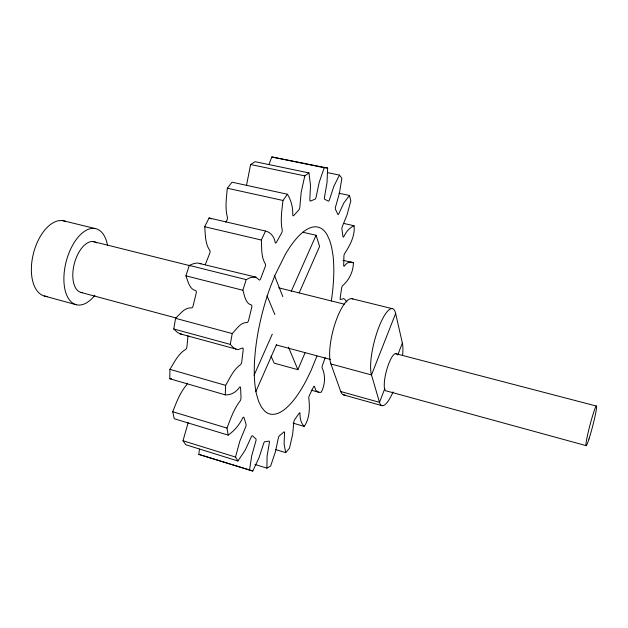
<?xml version="1.0" encoding="UTF-8"?>
<svg xmlns="http://www.w3.org/2000/svg" width="628" height="628" viewBox="0 0 628 628"><rect width="100%" height="100%" fill="white"/><g stroke="black" fill="none" stroke-linecap="round" stroke-linejoin="round"><path stroke-width="0.94" d="M187.168 383.182A2.371 0.981 -73.3 0 1 186.296 385.333C179.789 392.947 176.405 402.564 172.724 411.733L174.246 418.743L228.176 435.125L226.991 428.1C230.594 418.75 233.875 409.001 240.077 400.986A2.418 0.879 -73.6 0 0 241.003 397.697L240.61 388.002A2.433 0.895 -73.8 0 0 239.504 387.288C236.34 391.951 231.065 395.295 225.279 394.871L169.819 378.762L169.921 369.358C174.38 362.246 178.171 353.886 185.653 349.404A2.41 1.021 -74.1 0 0 186.963 346.413L188.031 335.76M268.878 164.662L271.814 156.961L327.651 168.045L327.015 182.607L324.55 196.917A2.245 0.754 -77.9 0 0 324.786 199.319L328.318 201.117A2.222 0.738 -77.8 0 0 329.535 199.476L333.813 186.39L339.418 175.094L327.973 172.724M225.279 394.871L225.64 385.356C229.911 378.103 233.381 369.664 240.508 364.687A2.457 0.918 -74.3 0 0 241.796 361.626L243.177 349.835A2.465 0.926 -74.6 0 0 242.463 348.03L237.996 349.608L180.126 333.853L177.159 332.188L173.76 328.978L175.573 318.325C180.087 314.133 184.624 307.225 191.619 307.893A2.433 1.036 -75.2 0 0 193.189 305.538L196.164 293.37A2.433 1.036 -75.5 0 0 195.818 290.686C189.24 289.178 188.031 281.148 185.927 275.841L189.248 265.409L193.895 263.548L197.412 262.983L255.808 277.105L259.207 279.931A2.473 0.926 -76.2 0 0 260.73 278.471L265.047 267.088A2.465 0.926 -76.5 0 0 265.306 263.846C260.965 256.774 261.884 247.974 261.334 240.037L265.526 231.049C270.896 232.289 274.491 237.156 275.135 242.479A2.441 0.903 -77 0 0 276.501 242.149L281.493 233.216A2.426 0.887 -77.2 0 0 282.2 229.864C280.237 220.145 281.909 210.192 282.977 200.465L287.443 194.233L232.046 182.198L227.32 188.243C226.425 197.851 224.926 207.766 227.383 217.28A2.379 0.989 -77.5 0 1 226.708 220.569L225.758 222.155M343.649 223.419L354.059 225.742C355.22 235.72 350 245.336 344.686 253.516A2.041 0.636 -76.8 0 0 343.916 256.287L343.681 265.212A2.033 0.628 -76.6 0 0 344.348 266.099C346.161 263.085 349.945 260.856 353.36 262.732C353.438 271.351 349.144 280.104 342.59 285.685A2.01 0.612 -76.2 0 0 341.632 288.126L340.203 297.947A2.002 0.612 -76 0 0 340.572 299.525L343.438 298.614L344.67 299.187L346.97 302.052M254.905 464.43L266.908 468.158L267.073 456.203L269.31 442.999A2.206 0.73 -73.2 0 0 268.965 441.139L264.875 441.712A2.229 0.738 -73.1 0 0 263.532 443.839L259.058 457.608L252.801 471.039L198.841 454.389L199.445 449.122M249.504 470.278L251.734 455.638L255.769 441.429A2.284 0.777 -73.1 0 0 255.824 438.846L252.542 435.863A2.3 0.793 -73.1 0 0 251.129 437.237L245.234 450.095L237.949 460.999L185.817 444.75L183.007 440.754L188.18 422.581M246.435 185.747L250.619 164.512L255.133 161.694L308.968 172.928L310.515 185.417L309.839 199.304A2.316 0.809 -77.9 0 0 310.491 201.031L314.981 199.233A2.3 0.793 -77.9 0 0 316.167 196.792L319.236 182.214L324.213 167.747L327.651 168.045M235.932 349.129L233.278 347.543L230.272 344.395L232.234 333.562C236.442 329.394 240.336 322.219 247.126 322.533A2.481 0.934 -75.2 0 0 248.617 320.107L251.671 307.704A2.481 0.934 -75.5 0 0 251.436 305.004C245.156 303.379 244.692 295.325 242.863 290.254L246.176 279.601L250.454 277.592L255.808 277.105M308.968 172.928L304.8 175.887L301.173 192.286L299.854 206.895A2.371 0.84 -77.7 0 1 298.834 209.948L293.802 215.498A2.386 0.856 -77.6 0 1 292.75 214.705C292.962 207.546 291.219 200.356 287.443 194.233M237.949 460.999L235.516 457.058L239.872 441.029L245.524 427.307A2.355 0.832 -73.2 0 0 246.019 424.206L244.002 417.628A2.371 0.848 -73.3 0 0 242.659 418.028C239.378 424.858 234.37 430.769 228.176 435.125M325.178 357.693L322.431 365.449A2.002 0.612 -74.9 0 0 322.156 367.984C325.744 375.513 325.084 385.09 321.159 392.335L318.741 392.288L311.26 390.192M316.928 356.147L310.962 370.763L306.448 380.034A96.484 32.617 -75.5 0 1 264.733 411.136L261.405 407.085L258.634 401.418L256.491 394.196A96.484 32.617 -75.5 0 1 270.276 287.161L275.009 275.135L285.45 254.175A96.484 32.617 -75.5 0 1 327.243 235.029L329.755 240.587L331.67 247.361L332.981 255.219A96.484 32.617 -75.5 0 1 331.317 301M304.996 352.944L297.884 369.672L274.193 363.165L270.998 356.107M384.783 388.646L379.516 402.328L340.761 391.542L330.917 363.973A35.733 10.558 -75.5 0 1 335.454 322.399A35.733 10.558 -75.5 0 1 352.92 299.014M397.783 354.914L402.352 343.061L395.648 313.482A36.212 9.404 -75.5 0 0 379.053 326.709A36.212 9.404 -75.5 0 0 371.486 374.932L379.516 402.328A34.509 8.533 -75.1 0 0 393.097 391.903M395.648 313.482L371.486 374.932L330.917 363.973M205.23 264.726L209.634 253.602A2.418 1.028 -76.6 0 0 209.823 250.399C204.948 243.601 205.497 234.684 204.704 226.747L209.046 217.979L265.526 231.049M255.8 391.707L276.587 344.356M299.195 292.868L319.597 246.396L316.08 235.264L302.712 232.211M254.057 375.316L272.277 334.175M291.211 291.431L316.08 235.264M293.15 423.154L304.258 426.412C309.777 418.311 309.918 407.643 308.795 398.16A2.033 0.628 -74.3 0 1 309.4 395.389L313.419 387.131A2.025 0.62 -74.5 0 1 314.463 386.51L315.892 390.475L318.741 392.288M338.939 193.22L349.466 195.465L343.846 202.938L338.924 213.489A2.143 0.691 -77.5 0 1 337.809 214.25L335.478 209.367A2.167 0.707 -77.6 0 1 335.642 206.581L339.418 193.243L341.868 178.242L339.418 175.094M275.496 449.538L285.724 452.647L289.516 448.141L292.672 434.121L293.802 422.409A2.088 0.659 -73.8 0 1 294.705 419.614L299.109 413.271A2.072 0.644 -73.9 0 1 300.011 413.452C299.854 418.075 300.757 423.091 304.258 426.412M266.908 468.158L270.637 466.039L275.449 451.65L278.267 438.36A2.151 0.691 -73.4 0 1 279.429 435.769L283.88 432.017A2.135 0.683 -73.5 0 1 284.547 433.045L284.091 444.153L285.724 452.647M354.059 225.742C349.301 227.736 346.044 232.015 343.877 236.552A2.08 0.652 -77.1 0 1 342.951 236.45L341.915 229.173A2.096 0.667 -77.2 0 1 342.417 226.276L347.009 214.972L350.824 200.858L349.466 195.465M169.819 378.762L171.523 378.723M271.814 156.961L324.213 167.747M250.619 164.512L304.8 175.887M227.32 188.243L282.977 200.465M204.704 226.747L261.334 240.037M342.99 260.29L353.36 262.732M180.126 333.853L182.41 334.386M198.841 454.389L252.801 471.039M62.918 220.671L94.899 228.49M351.601 298.622L392.013 308.599M189.248 265.409L246.176 279.601M93.289 241.592L190.26 265.77M278.675 287.812L344.277 304.164M185.927 275.841L242.863 290.254M395.507 353.603L596.294 406.033M80.698 292.365L176.193 318.019M276.422 344.953L330.312 359.428M175.573 318.325L232.234 333.562M173.76 328.978L230.272 344.395M44.282 295.992L76.004 304.674M586.277 445.676L386.66 390.985A19.319 4.781 -75.1 0 1 384.257 386.259L384.336 382.507A19.319 4.781 -75.1 0 1 389.643 361.516A19.319 4.781 -75.1 0 1 396.661 354.106M343.681 394.941L382.044 405.649M169.921 369.358L225.64 385.356M172.724 411.733L226.991 428.1M183.007 440.754L235.516 457.058M209.046 217.979L211.377 218.874M199.775 263.234L201.086 263.76M267.018 295.78L274.844 314.518M288.48 347.158L297.884 369.672M274.562 275.684L282.812 296.628M82.464 292.672A26.188 13.675 -75.5 0 1 74.646 262.52A26.188 13.675 -75.5 0 1 96.618 242.934M402.352 343.061A34.509 8.533 -75.1 0 1 402.674 354.804M344.976 394.949A34.077 9.593 -75.1 0 1 340.761 391.542M94.875 295.262A39.274 20.559 -75.5 0 1 65.288 290.905A39.274 20.559 -75.5 0 1 79.371 235.767A39.274 20.559 -75.5 0 1 107.561 245.619M47.053 296.44A38.826 21.423 -75.5 0 1 33.347 253.845A38.826 21.423 -75.5 0 1 65.61 221.441M588.993 438.894A20.567 1.429 -75.4 0 0 596.6 406.332A20.567 1.429 -75.4 0 0 588.161 432.433A20.567 1.429 -75.4 0 0 588.993 438.894"/></g></svg>
